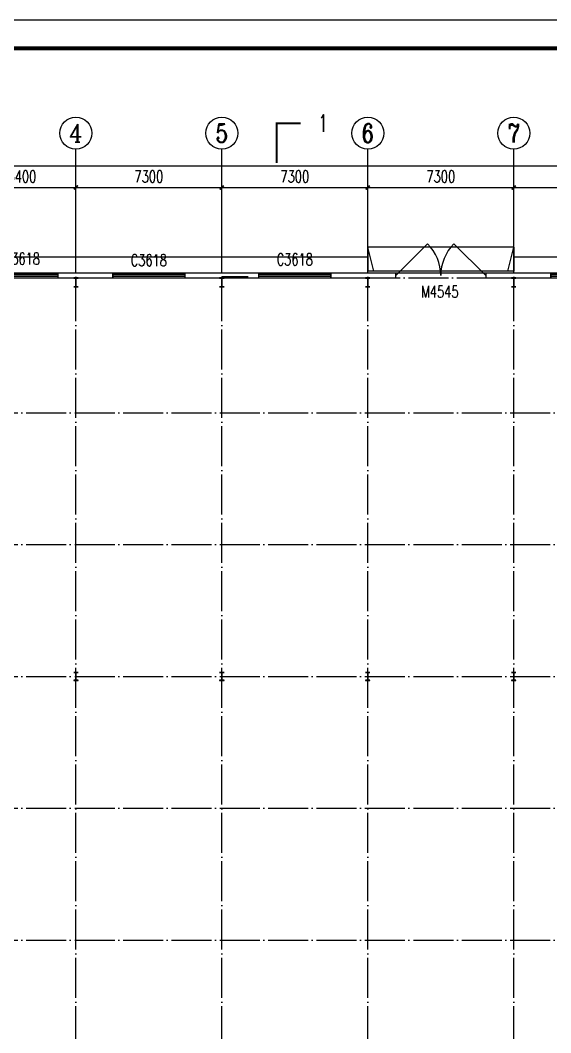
# Model space of a CAD drawing. Extents: x -89996 to 1006241, y -2176 to 440573.
# Drawn here: x 123798 to 150329, y 224204 to 274896 of the extents above; entities that cross this region are included whole.
import ezdxf
from ezdxf.enums import TextEntityAlignment as Align

# ---------------------------------------------------------------- set-up
doc = ezdxf.new("R2010")
doc.units = 0
doc.header["$LTSCALE"] = 1000
doc.header["$MEASUREMENT"] = 0
doc.linetypes.add('DOTE', pattern=[2.42, 2, -0.2, 0.02, -0.2])
for name, color, linetype in [('AXIS', 3, 'Continuous'), ('AXIS_TEXT', 7, 'Continuous'), ('DIM_SYMB', 3, 'Continuous'), ('DOTE', 1, 'DOTE'), ('GROUND', 2, 'Continuous'), ('GZ', 50, 'Continuous'), ('PUB_TEXT', 7, 'Continuous'), ('PUB_TITLE', 4, 'Continuous'), ('STAIR', 2, 'Continuous'), ('WALL', 9, 'Continuous'), ('WINDOW', 4, 'Continuous'), ('WINDOW_TEXT', 7, 'Continuous')]:
    doc.layers.add(name, color=color, linetype=linetype)
doc.styles.add('_TCH_AXIS', font='COMPLEX', dxfattribs={"bigfont": 'GBCBIG'})
doc.styles.add('_TCH_DIM_T3', font='SIMPLEX', dxfattribs={"width": 0.705882, "bigfont": 'GBCBIG'})
doc.styles.add('_TCH_LABEL', font='COMPLEX', dxfattribs={"bigfont": 'GBCBIG'})
doc.styles.add('_TCH_WINDOW', font='SIMPLEX', dxfattribs={"height": 3.5, "bigfont": 'GBCBIG'})
doc.styles.add('COMPLEX', font='COMPLEX')
doc.dimstyles.new('_TCH_ARCH&&200', dxfattribs={"dimtxt": 595, "dimasz": 200, "dimexe": 500, "dimexo": 600, "dimgap": 252.5, "dimtad": 1, "dimdec": 0, "dimzin": 0, "dimdsep": 46, "dimtxsty": '_TCH_DIM_T3', "dimblk": 'ARCHTICK', "dimcen": 0.09, "dimclrt": 7, "dimazin": 2, "dimtfac": 1, "dimtdec": 0, "dimtix": 1, "dimtmove": 2, "dimatfit": 3, "dimfxl": 0, "dimtolj": 1, "dimtzin": 0, "dimarcsym": 0})
doc.dimstyles.new('TCH-200-1', dxfattribs={"dimtxt": 595, "dimasz": 200, "dimexe": 500, "dimexo": 600, "dimgap": 252.5, "dimtad": 1, "dimdec": 0, "dimzin": 0, "dimdsep": 46, "dimtxsty": '_TCH_DIM_T3', "dimblk": 'ARCHTICK', "dimcen": 0.09, "dimclrd": 3, "dimclre": 3, "dimclrt": 7, "dimazin": 2, "dimtfac": 1, "dimtdec": 0, "dimtix": 1, "dimtmove": 2, "dimatfit": 3, "dimfxl": 0, "dimtolj": 1, "dimtzin": 0, "dimarcsym": 0})

# ---------------------------------------------------------------- blocks, each defined once
blk = doc.blocks.new('_AXISO')
blk.add_circle((0, 0), 0.5)
at = {"layer": 'AXIS_TEXT', "style": 'COMPLEX', "width": 1.041667}
blk.add_attdef('A', text='', height=0.56, dxfattribs=at).set_placement((-0.25, -0.28), (0.25, -0.28), align=Align.FIT)
blk = doc.blocks.new('_ArchTick')
at = {"color": 0, "linetype": 'ByBlock', "const_width": 0.4}
blk.add_lwpolyline([(-0.5, -0.5), (0.5, 0.5)], dxfattribs=at)
blk = doc.blocks.new('*D3020')
at = {"layer": 'AXIS', "color": 0, "lineweight": -2, "transparency": 16777216}
for p, q in [((11840, 42427), (11840, 45877)), ((17240, 42427), (17240, 45877)), ((11840, 45377), (17240, 45377))]:
    blk.add_line(p, q, dxfattribs=at)
at = {"layer": 'Defpoints', "color": 0, "transparency": 16777216}
for p in [(17240, 45377), (11840, 41827), (17240, 41827)]:
    blk.add_point(p, dxfattribs=at)
at = {"layer": 'AXIS', "color": 0, "lineweight": -2, "transparency": 16777216, "xscale": 200, "yscale": 200, "zscale": 200, "rotation": 180}
blk.add_blockref('_ArchTick', (11840, 45377), dxfattribs=at)
at = {"layer": 'AXIS', "color": 0, "lineweight": -2, "transparency": 16777216, "xscale": 200, "yscale": 200, "zscale": 200}
blk.add_blockref('_ArchTick', (17240, 45377), dxfattribs=at)
at = {"layer": 'AXIS', "color": 7, "transparency": 16777216, "insert": (14540, 45927), "char_height": 595, "attachment_point": 5, "style": '_TCH_DIM_T3'}
blk.add_mtext('\\A1;5400', dxfattribs=at)
blk = doc.blocks.new('*D3021')
at = {"layer": 'AXIS', "color": 0, "lineweight": -2, "transparency": 16777216}
for p, q in [((17240, 42427), (17240, 45877)), ((24540, 42427), (24540, 45877)), ((17240, 45377), (24540, 45377))]:
    blk.add_line(p, q, dxfattribs=at)
at = {"layer": 'Defpoints', "color": 0, "transparency": 16777216}
for p in [(24540, 45377), (17240, 41827), (24540, 41827)]:
    blk.add_point(p, dxfattribs=at)
at = {"layer": 'AXIS', "color": 0, "lineweight": -2, "transparency": 16777216, "xscale": 200, "yscale": 200, "zscale": 200, "rotation": 180}
blk.add_blockref('_ArchTick', (17240, 45377), dxfattribs=at)
at = {"layer": 'AXIS', "color": 0, "lineweight": -2, "transparency": 16777216, "xscale": 200, "yscale": 200, "zscale": 200}
blk.add_blockref('_ArchTick', (24540, 45377), dxfattribs=at)
at = {"layer": 'AXIS', "color": 7, "transparency": 16777216, "insert": (20890, 45927), "char_height": 595, "attachment_point": 5, "style": '_TCH_DIM_T3'}
blk.add_mtext('\\A1;7300', dxfattribs=at)
blk = doc.blocks.new('*D3022')
at = {"layer": 'AXIS', "color": 0, "lineweight": -2, "transparency": 16777216}
for p, q in [((24540, 42427), (24540, 45877)), ((31840, 42427), (31840, 45877)), ((24540, 45377), (31840, 45377))]:
    blk.add_line(p, q, dxfattribs=at)
at = {"layer": 'Defpoints', "color": 0, "transparency": 16777216}
for p in [(31840, 45377), (24540, 41827), (31840, 41827)]:
    blk.add_point(p, dxfattribs=at)
at = {"layer": 'AXIS', "color": 0, "lineweight": -2, "transparency": 16777216, "xscale": 200, "yscale": 200, "zscale": 200, "rotation": 180}
blk.add_blockref('_ArchTick', (24540, 45377), dxfattribs=at)
at = {"layer": 'AXIS', "color": 0, "lineweight": -2, "transparency": 16777216, "xscale": 200, "yscale": 200, "zscale": 200}
blk.add_blockref('_ArchTick', (31840, 45377), dxfattribs=at)
at = {"layer": 'AXIS', "color": 7, "transparency": 16777216, "insert": (28190, 45927), "char_height": 595, "attachment_point": 5, "style": '_TCH_DIM_T3'}
blk.add_mtext('\\A1;7300', dxfattribs=at)
blk = doc.blocks.new('*D3023')
at = {"layer": 'AXIS', "color": 0, "lineweight": -2, "transparency": 16777216}
for p, q in [((31840, 42427), (31840, 45877)), ((39140, 42427), (39140, 45877)), ((31840, 45377), (39140, 45377))]:
    blk.add_line(p, q, dxfattribs=at)
at = {"layer": 'Defpoints', "color": 0, "transparency": 16777216}
for p in [(39140, 45377), (31840, 41827), (39140, 41827)]:
    blk.add_point(p, dxfattribs=at)
at = {"layer": 'AXIS', "color": 0, "lineweight": -2, "transparency": 16777216, "xscale": 200, "yscale": 200, "zscale": 200, "rotation": 180}
blk.add_blockref('_ArchTick', (31840, 45377), dxfattribs=at)
at = {"layer": 'AXIS', "color": 0, "lineweight": -2, "transparency": 16777216, "xscale": 200, "yscale": 200, "zscale": 200}
blk.add_blockref('_ArchTick', (39140, 45377), dxfattribs=at)
at = {"layer": 'AXIS', "color": 7, "transparency": 16777216, "insert": (35490, 45927), "char_height": 595, "attachment_point": 5, "style": '_TCH_DIM_T3'}
blk.add_mtext('\\A1;7300', dxfattribs=at)
blk = doc.blocks.new('*D3024')
at = {"layer": 'AXIS', "color": 0, "lineweight": -2, "transparency": 16777216}
for p, q in [((39140, 42427), (39140, 45877)), ((46440, 42427), (46440, 45877)), ((39140, 45377), (46440, 45377))]:
    blk.add_line(p, q, dxfattribs=at)
at = {"layer": 'Defpoints', "color": 0, "transparency": 16777216}
for p in [(46440, 45377), (39140, 41827), (46440, 41827)]:
    blk.add_point(p, dxfattribs=at)
at = {"layer": 'AXIS', "color": 0, "lineweight": -2, "transparency": 16777216, "xscale": 200, "yscale": 200, "zscale": 200, "rotation": 180}
blk.add_blockref('_ArchTick', (39140, 45377), dxfattribs=at)
at = {"layer": 'AXIS', "color": 0, "lineweight": -2, "transparency": 16777216, "xscale": 200, "yscale": 200, "zscale": 200}
blk.add_blockref('_ArchTick', (46440, 45377), dxfattribs=at)
at = {"layer": 'AXIS', "color": 7, "transparency": 16777216, "insert": (42790, 45927), "char_height": 595, "attachment_point": 5, "style": '_TCH_DIM_T3'}
blk.add_mtext('\\A1;7300', dxfattribs=at)
blk = doc.blocks.new('*D49')
at = {"layer": 'Defpoints', "color": 0, "transparency": 16777216}
for p in [(120469, 267584), (120469, 262095), (199579, 262335)]:
    blk.add_point(p, dxfattribs=at)
at = {"layer": 'WALL', "color": 3, "lineweight": -2, "transparency": 16777216}
for p, q in [((120469, 262695), (120469, 268084)), ((199579, 262935), (199579, 268084)), ((199579, 267584), (120469, 267584))]:
    blk.add_line(p, q, dxfattribs=at)
at = {"layer": 'WALL', "color": 3, "lineweight": -2, "transparency": 16777216, "xscale": 200, "yscale": 200, "zscale": 200, "rotation": 180}
blk.add_blockref('_ArchTick', (120469, 267584), dxfattribs=at)
at = {"layer": 'WALL', "color": 3, "lineweight": -2, "transparency": 16777216, "xscale": 200, "yscale": 200, "zscale": 200}
blk.add_blockref('_ArchTick', (199579, 267584), dxfattribs=at)
at = {"layer": 'WALL', "color": 7, "transparency": 16777216, "insert": (160024, 268134), "char_height": 595, "attachment_point": 5, "style": '_TCH_DIM_T3'}
blk.add_mtext('\\A1;79110', dxfattribs=at)
blk = doc.blocks.new('$TCHSYS$WIN2D')
for p, q in [((-0.5, 0.5), (0.5, 0.5)), ((-0.5, 0.5), (-0.5, -0.5)), ((0.5, 0.5), (0.5, -0.5)), ((0.5, 0.167), (-0.5, 0.167)), ((0.5, -0.167), (-0.5, -0.167)), ((-0.5, -0.5), (0.5, -0.5))]:
    blk.add_line(p, q)
blk = doc.blocks.new('$DorLib2D$00000116')
at = {"color": 0}
for p, q in [((-0.5, 0), (-0.146, 0.354)), ((0.5, 0), (0.146, 0.354))]:
    blk.add_line(p, q, dxfattribs=at)
for centre, start, end in [((-0.5, 0), 0, 45), ((0.5, 0), 135, 180)]:
    blk.add_arc(centre, 0.5, start, end, dxfattribs=at)
blk = doc.blocks.new('A$C3A647AB8')
at = {"layer": 'AXIS'}
for p, q in [((17240, 41826.8), (17240, 47298.2)), ((24540, 41826.8), (24540, 47298.2)), ((31840, 41826.8), (31840, 47298.2)), ((39140, 41826.8), (39140, 47298.2))]:
    blk.add_line(p, q, dxfattribs=at)
at = {"layer": 'DOTE'}
for p, q in [((17240, -26.8), (17240, 41826.8)), ((24540, -26.8), (24540, 41826.8)), ((31840, -26.8), (31840, 41826.8)), ((39140, -26.8), (39140, 41826.8)), ((0, 40850), (91000, 40850)), ((240, 34100), (91240, 34100)), ((240, 27500), (91240, 27500)), ((240, 20900), (91240, 20900)), ((240, 14300), (91240, 14300)), ((240, 7700), (91240, 7700))]:
    blk.add_line(p, q, dxfattribs=at)
at = {"layer": 'GZ'}
for points in [[(17350, 40850), (17130, 40850), (17130, 40840), (17233.1, 40840), (17237, 40835), (17237, 40414.6), (17233.1, 40410), (17130, 40410), (17130, 40400), (17350, 40400), (17350, 40410), (17247, 40410), (17243, 40414.5), (17243, 40835), (17247, 40840), (17350, 40840), (17350, 40850)], [(24650, 40850), (24430, 40850), (24430, 40840), (24533.1, 40840), (24537, 40835), (24537, 40414.6), (24533.1, 40410), (24430, 40410), (24430, 40400), (24650, 40400), (24650, 40410), (24547, 40410), (24543, 40414.5), (24543, 40835), (24547, 40840), (24650, 40840), (24650, 40850)], [(31950, 40850), (31730, 40850), (31730, 40840), (31833.1, 40840), (31837, 40835), (31837, 40414.6), (31833.1, 40410), (31730, 40410), (31730, 40400), (31950, 40400), (31950, 40410), (31847, 40410), (31843, 40414.5), (31843, 40835), (31847, 40840), (31950, 40840), (31950, 40850)], [(39250, 40850), (39030, 40850), (39030, 40840), (39133.1, 40840), (39137, 40835), (39137, 40414.6), (39133.1, 40410), (39030, 40410), (39030, 40400), (39250, 40400), (39250, 40410), (39147, 40410), (39143, 40414.5), (39143, 40835), (39147, 40840), (39250, 40840), (39250, 40850)], [(17350, 21100.3), (17130, 21100.3), (17130, 21090.3), (17233.1, 21090.3), (17237, 21085.3), (17237, 20714.9), (17233.1, 20710.3), (17130, 20710.3), (17130, 20700.3), (17350, 20700.3), (17350, 20710.3), (17247, 20710.3), (17243, 20714.7), (17243, 21085.3), (17247, 21090.3), (17350, 21090.3), (17350, 21100.3)], [(24650, 21100.3), (24430, 21100.3), (24430, 21090.3), (24533.1, 21090.3), (24537, 21085.3), (24537, 20714.9), (24533.1, 20710.3), (24430, 20710.3), (24430, 20700.3), (24650, 20700.3), (24650, 20710.3), (24547, 20710.3), (24543, 20714.7), (24543, 21085.3), (24547, 21090.3), (24650, 21090.3), (24650, 21100.3)], [(31950, 21100.3), (31730, 21100.3), (31730, 21090.3), (31833.1, 21090.3), (31837, 21085.3), (31837, 20714.9), (31833.1, 20710.3), (31730, 20710.3), (31730, 20700.3), (31950, 20700.3), (31950, 20710.3), (31847, 20710.3), (31843, 20714.7), (31843, 21085.3), (31847, 21090.3), (31950, 21090.3), (31950, 21100.3)], [(39250, 21100.3), (39030, 21100.3), (39030, 21090.3), (39133.1, 21090.3), (39137, 21085.3), (39137, 20714.9), (39133.1, 20710.3), (39030, 20710.3), (39030, 20700.3), (39250, 20700.3), (39250, 20710.3), (39147, 20710.3), (39143, 20714.7), (39143, 21085.3), (39147, 21090.3), (39250, 21090.3), (39250, 21100.3)]]:
    blk.add_lwpolyline(points, close=True, dxfattribs=at)
at = {"layer": 'AXIS'}
ref = blk.add_blockref('_AXISO', (17240, 48098.2), dxfattribs=dict(at, xscale=1600, yscale=1600, zscale=1600))
ref.add_attrib('A', '4', dxfattribs={"layer": 'AXIS_TEXT', "height": 890.9, "style": '_TCH_AXIS'}).set_placement((16900.6, 47652.8), (17579.4, 47652.8), align=Align.FIT)
ref = blk.add_blockref('_AXISO', (24540, 48098.2), dxfattribs=dict(at, xscale=1600, yscale=1600, zscale=1600))
ref.add_attrib('A', '5', dxfattribs={"layer": 'AXIS_TEXT', "height": 931.9, "style": '_TCH_AXIS'}).set_placement((24229.4, 47632.3), (24850.6, 47632.3), align=Align.FIT)
ref = blk.add_blockref('_AXISO', (31840, 48098.2), dxfattribs=dict(at, xscale=1600, yscale=1600, zscale=1600))
ref.add_attrib('A', '6', dxfattribs={"layer": 'AXIS_TEXT', "height": 931.9, "style": '_TCH_AXIS'}).set_placement((31529.4, 47632.3), (32150.6, 47632.3), align=Align.FIT)
ref = blk.add_blockref('_AXISO', (39140, 48098.2), dxfattribs=dict(at, xscale=1600, yscale=1600, zscale=1600))
ref.add_attrib('A', '7', dxfattribs={"layer": 'AXIS_TEXT', "height": 931.9, "style": '_TCH_AXIS'}).set_placement((38829.4, 47632.3), (39450.6, 47632.3), align=Align.FIT)
for p1, p2, picture, middle in [((11840, 41826.8), (17240, 41826.8), '*D3020', (14540, 45926.8)), ((17240, 41826.8), (24540, 41826.8), '*D3021', (20890, 45926.8)), ((24540, 41826.8), (31840, 41826.8), '*D3022', (28190, 45926.8)), ((31840, 41826.8), (39140, 41826.8), '*D3023', (35490, 45926.8)), ((39140, 41826.8), (46440, 41826.8), '*D3024', (42790, 45926.8))]:
    dim = blk.add_aligned_dim(p1=p1, p2=p2, distance=3550, dimstyle='_TCH_ARCH&&200', dxfattribs=at)
    dim.commit()
    dim.dimension.update_dxf_attribs({"geometry": picture, "text_midpoint": middle})

msp = doc.modelspace()

# ---------------------------------------------------------------- linework, layer by layer
msp.add_line((133882.04, 262069.83), (135199.84, 262069.83))
at = {"layer": 'DIM_SYMB', "const_width": 100}
msp.add_lwpolyline([(137815.44, 269740.97), (136615.44, 269740.97), (136615.44, 267740.97)], dxfattribs=at)
at = {"layer": 'GROUND'}
for p, q in [((141179.04, 263035.09), (109779.04, 263035.09)), ((200379.04, 263035.09), (148479.04, 263035.09)), ((199579.04, 262235.09), (110579.04, 262235.09))]:
    msp.add_line(p, q, dxfattribs=at)
at = {"layer": 'PUB_TITLE'}
msp.add_lwpolyline([(90043.05, 190896.12), (238643.05, 190896.12), (238643.05, 274896.12), (90043.05, 274896.12)], close=True, dxfattribs=at)
at = {"layer": 'PUB_TITLE', "const_width": 200}
msp.add_lwpolyline([(93578.4, 192310.26), (93578.4, 273481.97), (237228.91, 273481.97), (237228.91, 192310.26)], close=True, dxfattribs=at)
at = {"layer": 'STAIR'}
for p, q in [((148479.04, 263535.09), (141179.04, 263535.09)), ((141179.04, 263535.09), (141179.04, 262335.09)), ((141479.04, 262335.09), (141179.04, 263535.09)), ((148179.04, 262335.09), (148479.04, 263535.09)), ((148479.04, 263535.09), (148479.04, 262335.09)), ((148479.04, 262335.09), (141179.04, 262335.09))]:
    msp.add_line(p, q, dxfattribs=at)
at = {"layer": 'WALL'}
for p, q in [((128429.04, 262235.09), (125679.04, 262235.09)), ((125679.04, 262235.09), (125679.04, 261995.09)), ((128429.04, 261995.09), (128429.04, 262235.09)), ((135729.04, 262235.09), (132029.04, 262235.09)), ((132029.04, 262235.09), (132029.04, 261995.09)), ((135729.04, 261995.09), (135729.04, 262235.09)), ((142579.04, 262235.09), (139329.04, 262235.09)), ((139329.04, 262235.09), (139329.04, 261995.09)), ((142579.04, 261995.09), (142579.04, 262235.09)), ((150329.04, 262235.09), (147079.04, 262235.09)), ((147079.04, 262235.09), (147079.04, 261995.09)), ((150329.04, 261995.09), (150329.04, 262235.09)), ((125679.04, 261995.09), (128429.04, 261995.09)), ((132029.04, 261995.09), (135729.04, 261995.09)), ((139329.04, 261995.09), (142579.04, 261995.09)), ((147079.04, 261995.09), (150329.04, 261995.09))]:
    msp.add_line(p, q, dxfattribs=at)

# ---------------------------------------------------------------- block references
msp.add_blockref('A$C3A647AB8', (109339.05, 221145.09), dxfattribs=at)
at = {"layer": 'WINDOW'}
ref = msp.add_blockref('$DorLib2D$00000116', (144829.04, 262115.09), dxfattribs=dict(at, xscale=4500, yscale=4500, zscale=4500, rotation=5.102719953620524e-08))
ref.add_attrib('A', 'M4545', (143849.04, 261010.09), dxfattribs={"layer": 'WINDOW_TEXT', "height": 595, "rotation": 0, "style": '_TCH_WINDOW', "width": 0.705882})
ref = msp.add_blockref('$TCHSYS$WIN2D', (123879.04, 262115.09), dxfattribs=dict(at, xscale=3600, yscale=240, zscale=3600, rotation=5.102719953620524e-08))
ref.add_attrib('A', 'C3618', (122969.04, 262660.8), dxfattribs={"layer": 'WINDOW_TEXT', "height": 595, "rotation": 0, "style": '_TCH_WINDOW', "width": 0.705882})
ref = msp.add_blockref('$TCHSYS$WIN2D', (130229.04, 262115.09), dxfattribs=dict(at, xscale=3600, yscale=240, zscale=3600, rotation=5.102719953620524e-08))
ref.add_attrib('A', 'C3618', (129319.04, 262580.8), dxfattribs={"layer": 'WINDOW_TEXT', "height": 595, "rotation": 0, "style": '_TCH_WINDOW', "width": 0.705882})
ref = msp.add_blockref('$TCHSYS$WIN2D', (137529.04, 262115.09), dxfattribs=dict(at, xscale=3600, yscale=-240, zscale=3600, rotation=5.102719953620524e-08))
ref.add_attrib('A', 'C3618', (136619.04, 262625.09), dxfattribs={"layer": 'WINDOW_TEXT', "height": 595, "rotation": 0, "style": '_TCH_WINDOW', "width": 0.705882})
ref = msp.add_blockref('$TCHSYS$WIN2D', (152129.04, 262115.09), dxfattribs=dict(at, xscale=3600, yscale=240, zscale=3600, rotation=5.102719953620524e-08))
ref.add_attrib('A', 'C3618', (151219.04, 262609.87), dxfattribs={"layer": 'WINDOW_TEXT', "height": 595, "rotation": 0, "style": '_TCH_WINDOW', "width": 0.705882})

# ---------------------------------------------------------------- texts
at = {"layer": 'PUB_TEXT', "style": '_TCH_LABEL', "width": 0.705882}
msp.add_text('1', height=850, dxfattribs=at).set_placement((138686.86, 269315.97))

# ---------------------------------------------------------------- dimensions: what is measured, and where the dimension line sits
at = {"layer": 'WALL'}
dim = msp.add_linear_dim(base=(120469.04, 267583.71), p1=(199579.04, 262335.09), p2=(120469.04, 262095.09), angle=180, dimstyle='TCH-200-1', dxfattribs=at)
dim.commit()
dim.dimension.update_dxf_attribs({"geometry": '*D49', "text_midpoint": (160024.04, 268133.71)})

doc.saveas('drawing.dxf')
